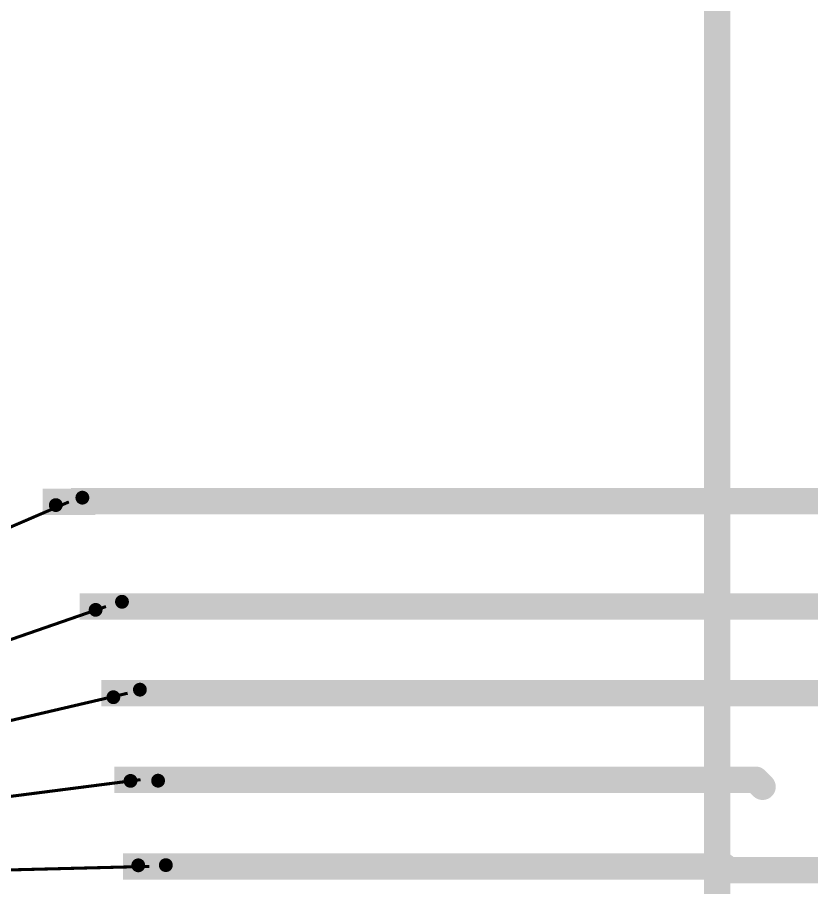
# Model space of a CAD drawing. Extents: x -12 to 108, y -5 to 75.
# Drawn here: x 69.65 to 74.25, y 36.25 to 41.28 of the extents above; entities that cross this region are included whole.
import ezdxf

# ---------------------------------------------------------------- set-up
doc = ezdxf.new("R2010")
doc.units = 0
doc.header["$MEASUREMENT"] = 0
doc.layers.get('0').update_dxf_attribs({"linetype": 'CONTINUOUS'})
for name, color, linetype in [('1', 12, 'CONTINUOUS'), ('Filler', 250, 'CONTINUOUS'), ('IOs', 250, 'CONTINUOUS'), ('Sbp1', 5, 'CONTINUOUS')]:
    doc.layers.add(name, color=color, linetype=linetype)

# ---------------------------------------------------------------- blocks, each defined once
blk = doc.blocks.new('RECT')
blk.add_solid([(-0.5, -0.5), (0.5, -0.5), (-0.5, 0.5), (0.5, 0.5)])
blk = doc.blocks.new('ROUND_19')
at = {"const_width": 0.025}
blk.add_lwpolyline([(-0.0125, 0, 1), (0.0125, 0, 1)], format="xyb", close=True, dxfattribs=at)

msp = doc.modelspace()

# ---------------------------------------------------------------- linework, layer by layer
at = {"layer": '1', "const_width": 0.0762}
for points in [[(69.95061, 38.51608, 1), (69.95061, 38.43988)], [(70.1652, 37.9109, 1), (70.1652, 37.8347)], [(70.2906, 37.4093, 1), (70.2906, 37.3331)], [(70.3652, 36.9093, 1), (70.3652, 36.8331)], [(73.9505, 36.8981, 1), (73.8967, 36.8443)], [(73.9236, 36.8331, 1), (73.9236, 36.9093)], [(73.9379, 36.8031, 1), (73.9917, 36.8569)], [(70.416, 36.4077, 1), (70.416, 36.3315)], [(73.7696, 36.3965, 1), (73.7158, 36.3427)], [(73.7427, 36.3315, 1), (73.7427, 36.4077)], [(73.7649, 36.3855, 1), (73.7649, 36.3093)], [(73.738, 36.3205, 1), (73.7918, 36.3743)]]:
    msp.add_lwpolyline(points, format="xyb", dxfattribs=at)
at = {"layer": '1', "const_width": 0.1524}
for points in [[(79.097, 38.4824), (69.962, 38.4824)], [(70.1652, 37.8728), (76.7094, 37.8728)], [(70.2906, 37.3712), (75.6588, 37.3712)], [(70.3652, 36.8712), (73.9236, 36.8712)], [(73.9236, 36.8712), (73.9648, 36.83)], [(70.416, 36.3696), (73.7427, 36.3696)], [(73.7427, 36.3696), (73.7649, 36.3474)], [(73.7649, 36.3474), (83.2866, 36.3474)]]:
    msp.add_lwpolyline(points, dxfattribs=at)
at = {"layer": 'Filler', "const_width": 0.1524}
msp.add_lwpolyline([(73.7014, 26.9334), (73.7014, 45.2534)], dxfattribs=at)
at = {"layer": 'IOs', "transparency": 33554687, "const_width": 0.01778}
for points in [[(69.95061, 38.47798), (65.96456, 36.76112)], [(70.1652, 37.8728), (65.94991, 36.41172)], [(70.2906, 37.3712), (65.95365, 36.3606)], [(70.3652, 36.8712), (65.96129, 36.30577)], [(70.416, 36.3696), (65.96347, 36.25693)]]:
    msp.add_lwpolyline(points, dxfattribs=at)
at = {"layer": 'Sbp1', "const_width": 0.08}
for points in [[(69.87497, 38.45962), (70.02863, 38.50255)], [(70.10526, 37.85364), (70.25781, 37.90035)], [(70.20807, 37.34838), (70.36157, 37.39189)], [(70.30718, 36.8642), (70.46671, 36.86537)], [(70.35207, 36.37575), (70.51161, 36.37692)]]:
    msp.add_lwpolyline(points, dxfattribs=at)

# ---------------------------------------------------------------- block references
at = {"layer": '1', "xscale": 0.3048, "yscale": 0.1524}
for p in [(69.95061, 38.47798), (70.1652, 37.8728), (70.2906, 37.3712), (70.3652, 36.8712), (70.416, 36.3696)]:
    msp.add_blockref('RECT', p, dxfattribs=at)
at = {"layer": 'Sbp1', "xscale": 1.600000000000001, "yscale": 1.600000000000001, "zscale": 1.600000000000001}
for p, rotation in [((69.87497, 38.45962), 336.3299920287929), ((70.02863, 38.50255), 336.3299920287929), ((70.10526, 37.85364), 337.7478155479798), ((70.25781, 37.90035), 337.7478155479798), ((70.36157, 37.39189), 336.5486657921032), ((70.20807, 37.34838), 336.5486657921032), ((70.30718, 36.8642), 321.1420532437394), ((70.46671, 36.86537), 321.1420532437394), ((70.35207, 36.37575), 321.1420532437394), ((70.51161, 36.37692), 321.1420532437394)]:
    msp.add_blockref('ROUND_19', p, dxfattribs=dict(at, rotation=rotation))

doc.saveas('drawing.dxf')
